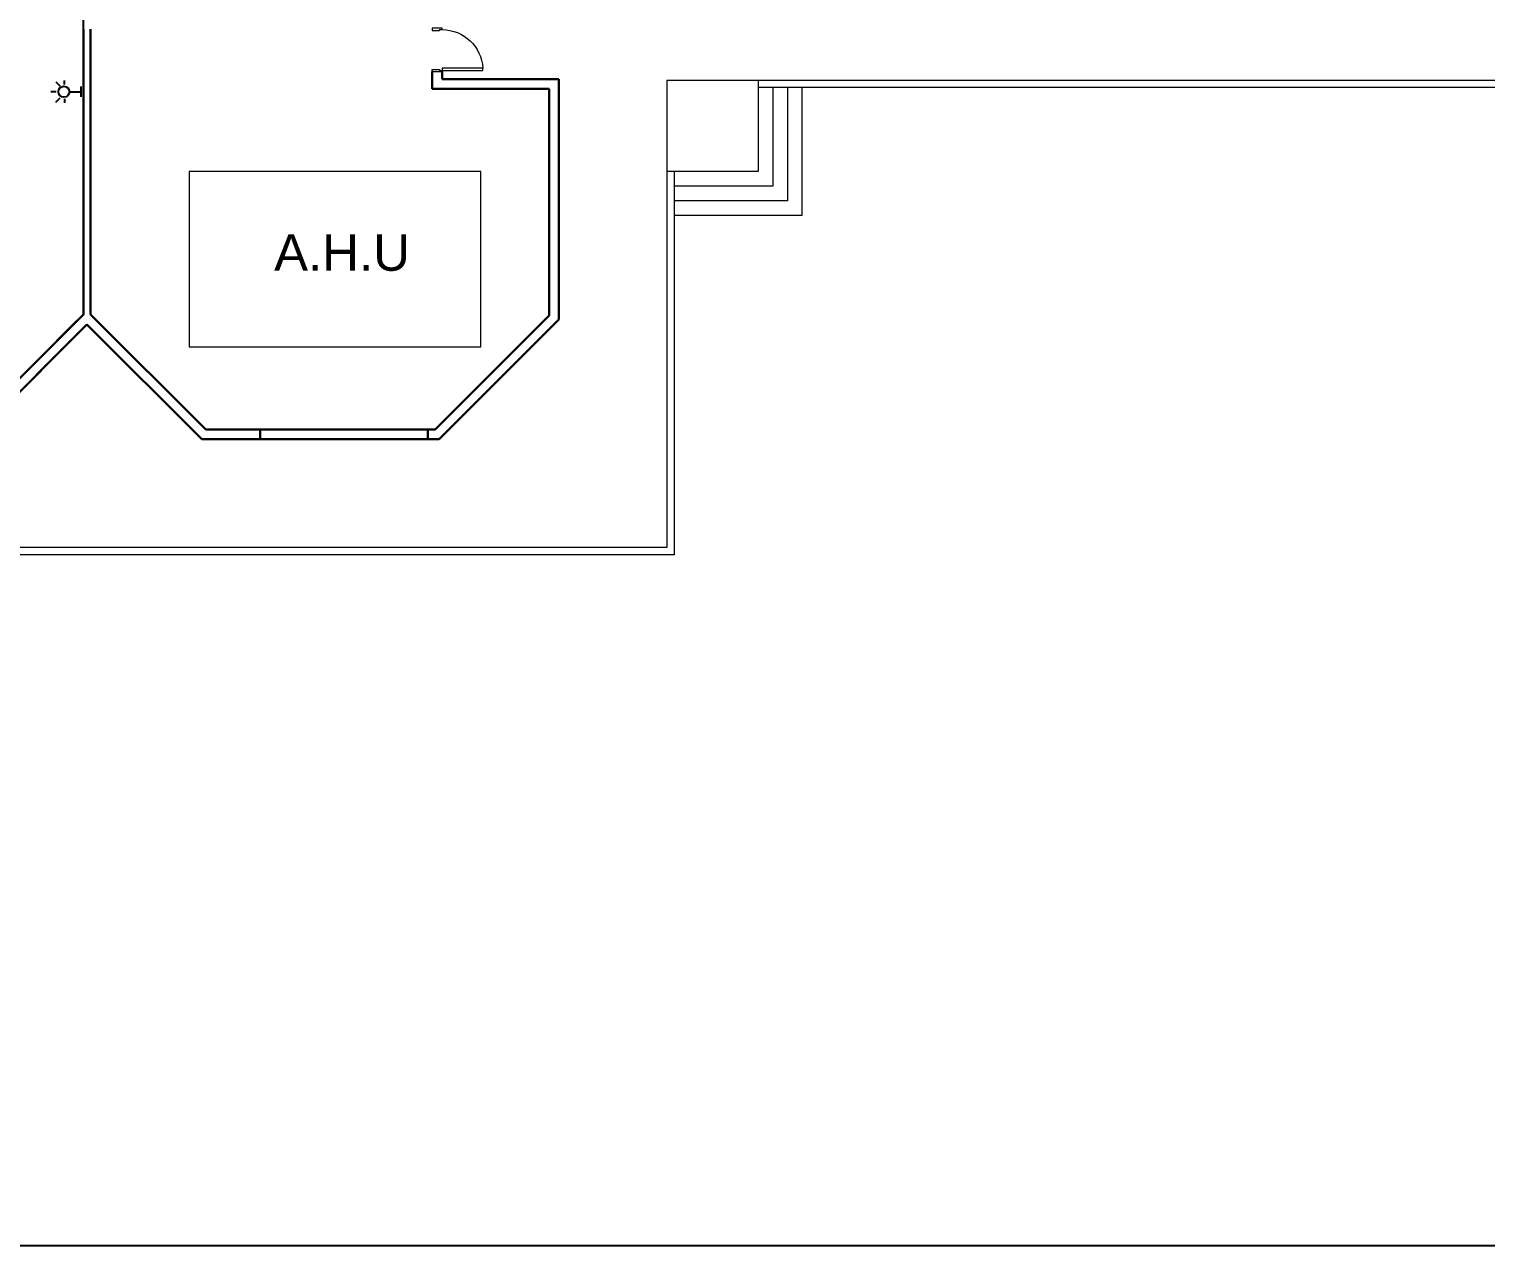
# Model space of a CAD drawing. Extents: x -15 to 256, y 0 to 403.
# Drawn here: x 45.01 to 74.96, y 312.72 to 337.73 of the extents above; entities that cross this region are included whole.
import ezdxf

# ---------------------------------------------------------------- set-up
doc = ezdxf.new("R2010")
doc.units = 0
doc.header["$LTSCALE"] = 0.15
doc.layers.get('0').update_dxf_attribs({"color": 252})
for name, color, linetype in [('0 fire alarm', 252, 'Continuous'), ('0 public aadress', 252, 'Continuous'), ('0 sockets', 252, 'Continuous'), ('bound', 252, 'Continuous')]:
    doc.layers.add(name, color=color, linetype=linetype)
for name, color, linetype, lineweight in [('anal', 252, 'Continuous', 20), ('DOOR', 252, 'Continuous', 20), ('wall', 252, 'Continuous', 30)]:
    doc.layers.add(name, color=color, linetype=linetype, lineweight=lineweight)

# ---------------------------------------------------------------- blocks, each defined once
blk = doc.blocks.new('D90')
at = {"layer": 'DOOR'}
for points in [[(0.03, 0.2), (0.03, 1.04), (0.078, 1.04), (0.078, 0.2)], [(0.03, 0.2), (0, 0.2), (0, 0), (0.05, 0), (0.05, 0.15), (0.03, 0.15)], [(0.87, 0.2), (0.9, 0.2), (0.9, 0), (0.85, 0), (0.85, 0.15), (0.87, 0.15)]]:
    blk.add_lwpolyline(points, close=True, dxfattribs=at)
blk.add_circle((0.02, 0.21), 0.01, dxfattribs=at)
blk.add_arc((0.025, 0.197), 0.845, 0.2218, 86.3889, dxfattribs=at)
blk = doc.blocks.new('ARCH')
at = {"layer": 'anal'}
for p, q in [((96.525, 336.675), (58.125, 336.675)), ((58.125, 336.675), (58.125, 329.4)), ((60, 336.675), (60, 335.4)), ((96.675, 336.525), (60, 336.525)), ((60.3, 336.525), (60.3, 335.4)), ((60.6, 336.525), (60.6, 335.4)), ((60.9, 336.525), (60.9, 335.4)), ((60, 335.4), (60, 334.8)), ((60.3, 335.4), (60.3, 334.5)), ((60.6, 335.4), (60.6, 334.2)), ((60.9, 335.4), (60.9, 333.9)), ((60, 334.8), (58.125, 334.8)), ((58.275, 334.8), (58.275, 329.4)), ((60.3, 334.5), (58.275, 334.5)), ((60.6, 334.2), (58.275, 334.2)), ((60.9, 333.9), (58.275, 333.9)), ((58.125, 329.4), (58.125, 327.075)), ((58.275, 329.4), (58.275, 326.925)), ((58.275, 326.925), (34.725, 326.925)), ((58.125, 327.075), (36.075, 327.075))]:
    blk.add_line(p, q, dxfattribs=at)
blk.add_lwpolyline([(54.3, 334.8), (48.3, 334.8), (48.3, 331.2), (54.3, 331.2)], close=True, dxfattribs=at)
at = {"layer": 'bound', "color": 2}
blk.add_lwpolyline([(91.902, 377.348), (94.426, 377.348), (94.426, 312.722), (-14.994, 312.722), (-14.994, 377.09), (94.639, 377.09)], dxfattribs=at)
at = {"layer": 'wall'}
for p, q in [((46.125, 331.866), (46.125, 337.727)), ((46.275, 331.866), (46.275, 337.727)), ((53.3, 336.5), (53.3, 336.848)), ((53.5, 336.7), (53.5, 336.848)), ((55.9, 336.7), (53.5, 336.7)), ((55.9, 336.7), (55.9, 331.759)), ((55.7, 336.5), (53.3, 336.5)), ((55.7, 336.5), (55.7, 331.841)), ((46.125, 331.866), (43.759, 329.5)), ((46, 331.741), (43.759, 329.5)), ((46.2, 331.659), (43.871, 329.329)), ((48.559, 329.3), (46.2, 331.659)), ((48.641, 329.5), (46.275, 331.866)), ((55.7, 331.841), (53.359, 329.5)), ((55.9, 331.759), (53.441, 329.3)), ((46, 331.459), (43.841, 329.3)), ((48.641, 329.5), (53.359, 329.5)), ((49.759, 329.475), (49.759, 329.3)), ((53.209, 329.5), (53.209, 329.3)), ((53.4, 329.3), (48.559, 329.3)), ((53.441, 329.3), (48.6, 329.3))]:
    blk.add_line(p, q, dxfattribs=at)
at = {"layer": 'DOOR', "xscale": -1, "rotation": 270}
blk.add_blockref('D90', (53.3, 336.848), dxfattribs=at)
at = {"layer": 'anal', "insert": (50.047, 333.512), "char_height": 0.75, "width": 4.8, "attachment_point": 1}
blk.add_mtext('{\\fArial|b0|i0|c0|p34;A.H.U}', dxfattribs=at)
blk = doc.blocks.new('strobe light')
at = {"color": 1}
for p, q in [((-1, 374), (-1, 450)), ((-99, 262), (-155, 262)), ((-90, 325), (-148, 383)), ((135, 380), (75, 321)), ((99, 262), (155, 262)), ((71, 35), (-71, 35)), ((71, 0), (-71, 0)), ((0, 193), (0, 35))]:
    blk.add_line(p, q, dxfattribs=at)
blk.add_circle((0, 269), 75.9, dxfattribs=at)

msp = doc.modelspace()

# ---------------------------------------------------------------- linework, layer by layer
at = {"layer": '0 public aadress', "color": 3}
msp.add_lwpolyline([(43.759, 329.5), (46.125, 331.866), (46.125, 346.275), (87.369, 346.275), (89.319, 346.275), (94.2, 351.141), (94.275, 354.569), (88.231, 348.525), (46.125, 348.525), (46.125, 355.875), (94.275, 355.875), (94.275, 358.125), (46.125, 357.905), (46.125, 367.875), (65.325, 367.875), (65.325, 375.075), (74.925, 375.075), (74.925, 377.09)], dxfattribs=at)

# ---------------------------------------------------------------- block references
at = {"layer": '0 fire alarm', "color": 3, "xscale": 0.001488, "yscale": 0.001488, "zscale": 0.001488, "rotation": 90}
msp.add_blockref('strobe light', (46.125, 336.441), dxfattribs=at)
at = {"layer": '0 sockets', "color": 3}
msp.add_blockref('ARCH', (0, 0), dxfattribs=at)

doc.saveas('drawing.dxf')
